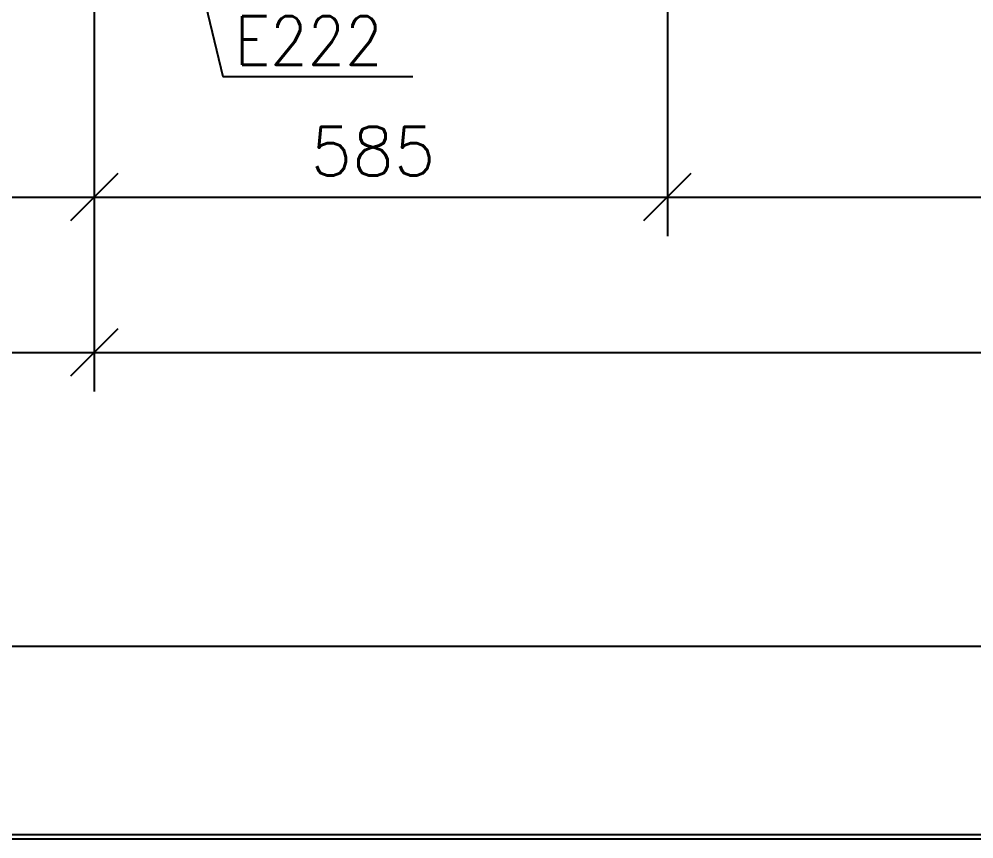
# Model space of a CAD drawing. Header units: millimetres. Extents: x 505 to 1346, y 20403 to 20997.
# Drawn here: x 1037.51 to 1086.21, y 20402.85 to 20444.68 of the extents above; entities that cross this region are included whole.
import ezdxf

# ---------------------------------------------------------------- set-up
doc = ezdxf.new("R2010")
doc.units = ezdxf.units.MM
doc.styles.add('RomanS', font='ROMANS__.TTF', dxfattribs={"height": 0.2})

# ---------------------------------------------------------------- blocks, each defined once
blk = doc.blocks.new('Unknown-110200292-1058')
at = {"color": 5, "linetype": 'Continuous'}
blk.add_line((505.065, 20402.85), (1346.065, 20402.85), dxfattribs=at)
blk = doc.blocks.new('FORMATO_DET_A1-110200292-76346')
at = {"color": 1, "linetype": 'Continuous', "true_color": 0xff0000}
blk.add_line((1336.446, 20412.672), (529.801, 20412.672), dxfattribs=at)
at = {"color": 2, "linetype": 'Continuous', "true_color": 0xffff00}
blk.add_line((1346.065, 20403.05), (505.065, 20403.05), dxfattribs=at)
blk = doc.blocks.new('StraightDimension-110200292-69625 - 64510')
at = {"color": 7, "linetype": 'Continuous'}
for p, q in [((1070.57, 20453.846), (1070.57, 20433.601)), ((1041.341, 20450.248), (1041.341, 20433.601)), ((1042.541, 20436.801), (1040.141, 20434.401)), ((1069.37, 20434.401), (1071.77, 20436.801)), ((1041.341, 20435.601), (1070.57, 20435.601))]:
    blk.add_line(p, q, dxfattribs=at)
at = {"color": 0}
blk.add_wipeout([(1060.037, 20436.201), (1060.037, 20439.701), (1051.874, 20439.701), (1051.874, 20436.201)], dxfattribs=at)
at = {"color": 3, "style": 'RomanS'}
blk.add_text('585', height=2.4772, dxfattribs=at).set_placement((1052.374, 20436.701))
blk = doc.blocks.new('StraightDimension-110200292-70093 - 64510')
at = {"color": 7, "linetype": 'Continuous'}
for p, q in [((1041.341, 20450.248), (1041.341, 20425.673)), ((1042.541, 20428.873), (1040.141, 20426.473)), ((1041.341, 20427.673), (1152.917, 20427.673))]:
    blk.add_line(p, q, dxfattribs=at)
blk = doc.blocks.new('StraightDimension-110200292-69624 - 64510')
at = {"color": 7, "linetype": 'Continuous'}
for p, q in [((1070.57, 20453.846), (1070.57, 20433.601)), ((1071.77, 20436.801), (1069.37, 20434.401)), ((1070.57, 20435.601), (1125.464, 20435.601))]:
    blk.add_line(p, q, dxfattribs=at)
blk = doc.blocks.new('StraightDimension-110200292-69626 - 64510')
at = {"color": 7, "linetype": 'Continuous'}
for p, q in [((1017.207, 20453.848), (1017.207, 20433.601)), ((1041.341, 20450.248), (1041.341, 20433.601)), ((1018.407, 20436.801), (1016.007, 20434.401)), ((1040.141, 20434.401), (1042.541, 20436.801)), ((1017.207, 20435.601), (1041.341, 20435.601))]:
    blk.add_line(p, q, dxfattribs=at)
at = {"color": 0}
blk.add_wipeout([(1033.356, 20436.201), (1033.356, 20439.701), (1025.193, 20439.701), (1025.193, 20436.201)], dxfattribs=at)
at = {"color": 3, "style": 'RomanS'}
blk.add_text('483', height=2.4772, dxfattribs=at).set_placement((1025.693, 20436.701))
blk = doc.blocks.new('StraightDimension-110200292-70094 - 64510')
at = {"color": 7, "linetype": 'Continuous'}
for p, q in [((1041.341, 20450.248), (1041.341, 20425.673)), ((1040.141, 20426.473), (1042.541, 20428.873)), ((546.339, 20427.673), (1041.341, 20427.673))]:
    blk.add_line(p, q, dxfattribs=at)
blk = doc.blocks.new('Mark-110200292-75633 - 64510')
at = {"color": 7, "linetype": 'Continuous'}
for p, q in [((1043.614, 20459.767), (1047.897, 20441.751)), ((1047.897, 20441.751), (1057.595, 20441.751))]:
    blk.add_line(p, q, dxfattribs=at)
at = {"color": 0}
blk.add_wipeout([(1056.995, 20442.351), (1056.995, 20451.151), (1048.497, 20451.151), (1048.497, 20442.351)], dxfattribs=at)
at = {"color": 3, "style": 'RomanS', "width": 0.9}
for s, p in [('E123', (1048.497, 20448.651)), ('E212', (1048.497, 20445.351)), ('E222', (1048.497, 20442.351))]:
    blk.add_text(s, height=2.4772, dxfattribs=at).set_placement(p)

msp = doc.modelspace()

# ---------------------------------------------------------------- block references
for name in ['Unknown-110200292-1058', 'FORMATO_DET_A1-110200292-76346']:
    msp.add_blockref(name, (0, 0))

# ---------------------------------------------------------------- next in the draw order: block references
msp.add_blockref('StraightDimension-110200292-69625 - 64510', (0, 0))

# ---------------------------------------------------------------- next in the draw order: block references
msp.add_blockref('StraightDimension-110200292-70093 - 64510', (0, 0))

# ---------------------------------------------------------------- next in the draw order: block references
for name in ['Mark-110200292-75633 - 64510', 'StraightDimension-110200292-69626 - 64510', 'StraightDimension-110200292-69624 - 64510']:
    msp.add_blockref(name, (0, 0))

# ---------------------------------------------------------------- next in the draw order: block references
msp.add_blockref('StraightDimension-110200292-70094 - 64510', (0, 0))

doc.saveas('drawing.dxf')
